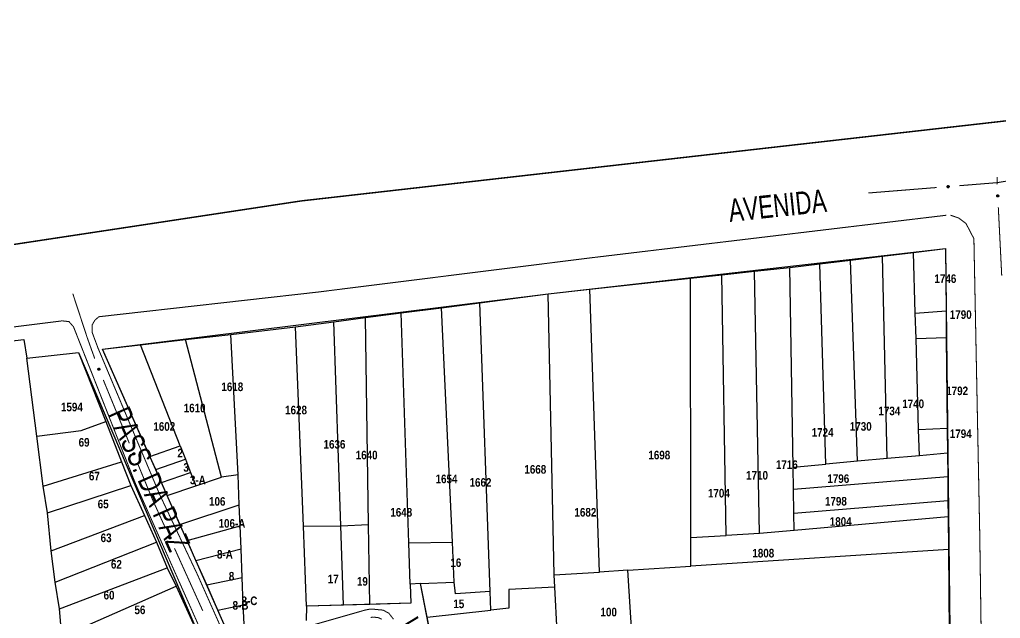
# Model space of a CAD drawing. Extents: x 201676 to 203188, y 4837754 to 4839005.
# Drawn here: x 201795.4 to 201966.9, y 4838893.8 to 4838998.5 of the extents above; entities that cross this region are included whole.
import ezdxf
from ezdxf.enums import TextEntityAlignment as Align

# ---------------------------------------------------------------- set-up
doc = ezdxf.new("R2010")
doc.units = 0
doc.header["$LTSCALE"] = 1.5
doc.header["$MEASUREMENT"] = 0
doc.linetypes.add('TRACO_11', pattern=[8, 3, -1, 3, -1])
for name, color, linetype in [('CD-MALHA-LOTES', 40, 'CONTINUOUS'), ('LM-LIM-SETOR-FISCAL', 7, 'CONTINUOUS'), ('RU-QUADRAS', 210, 'CONTINUOUS'), ('SV-EIXO-RUA-PAV', 20, 'CONTINUOUS'), ('SV-RUA-PAVIM-S-GUIA-C-GUIA', 7, 'CONTINUOUS'), ('SV-TXT-RUA-N-PAV-S-GUIA-C-GUIA', 7, 'CONTINUOUS'), ('SV-TXT-RUA-PAV-S-GUIA-C-GUIA', 7, 'CONTINUOUS'), ('Th_NmrPort', 7, 'CONTINUOUS')]:
    doc.layers.add(name, color=color, linetype=linetype)
doc.styles.add('3488-35-2D_TXTB$0$ARIAL', font='ARIAL.TTF')
doc.styles.add('ARIAL', font='ARIAL.TTF')
doc.styles.get("Standard").update_dxf_attribs({"font": 'swisscbo.ttf'})
doc.linetypes.add('Limite', pattern='A,20,-3,[130,ltypeshp.shx,S=6.35,R=0,X=0,Y=0],-3,20', length=46)

msp = doc.modelspace()

# ---------------------------------------------------------------- linework, layer by layer
at = {"layer": 'CD-MALHA-LOTES', "linetype": 'Continuous', "flags": 128}
for points in [[(201946.29, 4838957.15), (201951.73, 4838957.81)], [(201951.73, 4838957.81), (201957.32, 4838958.48)], [(201952.04, 4838947.17), (201951.73, 4838957.81)], [(201957.32, 4838958.48), (201957.43, 4838947.62)], [(201930.07, 4838955.2), (201935.37, 4838955.84)], [(201935.37, 4838955.84), (201940.71, 4838956.48)], [(201936.4, 4838920.77), (201935.37, 4838955.84)], [(201940.71, 4838956.48), (201946.29, 4838957.15)], [(201941.91, 4838921.27), (201940.71, 4838956.48)], [(201947.1, 4838921.74), (201946.29, 4838957.15)], [(201912.73, 4838953.3), (201918.19, 4838953.9)], [(201918.19, 4838953.9), (201923.94, 4838954.53)], [(201918.93, 4838908.3), (201918.19, 4838953.9)], [(201923.94, 4838954.53), (201930.07, 4838955.2)], [(201924.79, 4838908.62), (201923.94, 4838954.53)], [(201930.65, 4838920.25), (201930.07, 4838955.2)], [(201895.13, 4838951.38), (201912.73, 4838953.3)], [(201912.75, 4838907.95), (201912.73, 4838953.3)], [(201875.84, 4838949.01), (201887.85, 4838950.58)], [(201887.85, 4838950.58), (201895.13, 4838951.38)], [(201888.87, 4838901.39), (201887.85, 4838950.58)], [(201896.8, 4838901.9), (201895.13, 4838951.38)], [(201869.18, 4838948.14), (201875.84, 4838949.01)], [(201877.65, 4838898.47), (201875.84, 4838949.01)], [(201855.87, 4838946.4), (201862.11, 4838947.22)], [(201862.11, 4838947.22), (201869.18, 4838948.14)], [(201863.43, 4838906.98), (201862.11, 4838947.22)], [(201871.07, 4838907.1), (201869.18, 4838948.14)], [(201952.04, 4838947.17), (201957.43, 4838947.62)], [(201952.2, 4838942.73), (201952.04, 4838947.17)], [(201957.43, 4838947.62), (201957.42, 4838942.95)], [(201843.65, 4838944.81), (201850.34, 4838945.68)], [(201850.34, 4838945.68), (201855.87, 4838946.4)], [(201851.56, 4838910), (201850.34, 4838945.68)], [(201856.42, 4838910.23), (201855.87, 4838946.4)], [(201832.29, 4838943.46), (201843.65, 4838944.81)], [(201845, 4838909.91), (201843.65, 4838944.81)], [(201774.03, 4838940.01), (201796.09, 4838942.58)], [(201796.09, 4838942.58), (201796.65, 4838939.32)], [(201816.51, 4838941.65), (201824.36, 4838942.55)], [(201824.36, 4838942.55), (201832.29, 4838943.46)], [(201830.67, 4838918.51), (201824.36, 4838942.55)], [(201833.58, 4838918.91), (201832.29, 4838943.46)], [(201952.2, 4838942.73), (201957.42, 4838942.95)], [(201952.62, 4838926.84), (201952.2, 4838942.73)], [(201957.42, 4838942.95), (201957.63, 4838927.06)], [(201796.65, 4838939.32), (201805.66, 4838940.32)], [(201805.66, 4838940.32), (201810.42, 4838928.25)], [(201809.87, 4838940.89), (201816.51, 4838941.65)], [(201818.16, 4838922.13), (201809.87, 4838940.89)], [(201823.45, 4838923.97), (201816.51, 4838941.65)], [(201798.37, 4838925.68), (201796.65, 4838939.32)], [(201798.37, 4838925.68), (201806.14, 4838926.66), (201810.42, 4838928.25)], [(201810.42, 4838928.25), (201813.19, 4838921.2)], [(201952.62, 4838926.84), (201957.63, 4838927.06)], [(201952.75, 4838922.25), (201952.62, 4838926.84)], [(201957.63, 4838927.06), (201957.67, 4838922.7)], [(201799.47, 4838916.93), (201798.37, 4838925.68)], [(201818.16, 4838922.13), (201823.45, 4838923.97)], [(201823.45, 4838923.97), (201824.36, 4838921.64)], [(201799.47, 4838916.93), (201813.19, 4838921.2)], [(201813.19, 4838921.2), (201814.83, 4838917.06)], [(201819.17, 4838919.85), (201818.16, 4838922.13)], [(201819.17, 4838919.85), (201824.36, 4838921.64)], [(201824.36, 4838921.64), (201825.28, 4838919.32)], [(201941.91, 4838921.27), (201936.4, 4838920.77)], [(201947.1, 4838921.74), (201941.91, 4838921.27)], [(201952.75, 4838922.25), (201947.1, 4838921.74)], [(201957.67, 4838922.7), (201952.75, 4838922.25)], [(201957.67, 4838922.7), (201957.71, 4838918.63)], [(201820.17, 4838917.57), (201819.17, 4838919.85)], [(201930.65, 4838920.25), (201936.4, 4838920.77)], [(201930.71, 4838916.38), (201930.65, 4838920.25)], [(201820.17, 4838917.57), (201825.28, 4838919.32)], [(201825.28, 4838919.32), (201826.19, 4838916.99)], [(201826.19, 4838916.99), (201830.67, 4838918.51)], [(201833.58, 4838918.91), (201830.67, 4838918.51)], [(201833.79, 4838913.65), (201833.58, 4838918.91)], [(201930.71, 4838916.38), (201957.71, 4838918.63)], [(201957.71, 4838918.63), (201957.75, 4838914.43)], [(201800.27, 4838912.27), (201799.47, 4838916.93)], [(201800.27, 4838912.27), (201814.83, 4838917.06)], [(201814.83, 4838917.06), (201817.21, 4838911.76)], [(201821.18, 4838915.29), (201820.17, 4838917.57)], [(201821.18, 4838915.29), (201826.19, 4838916.99)], [(201930.78, 4838912.18), (201930.71, 4838916.38)], [(201823.42, 4838910.23), (201821.18, 4838915.29)], [(201930.78, 4838912.18), (201957.75, 4838914.43)], [(201957.75, 4838914.43), (201957.78, 4838911.55)], [(201823.42, 4838910.23), (201833.79, 4838913.65)], [(201833.94, 4838909.99), (201833.79, 4838913.65)], [(201800.88, 4838905.62), (201800.27, 4838912.27)], [(201800.88, 4838905.62), (201817.21, 4838911.76)], [(201817.21, 4838911.76), (201819.31, 4838907.1)], [(201930.83, 4838909.16), (201930.78, 4838912.18)], [(201957.78, 4838911.55), (201930.83, 4838909.16)], [(201957.78, 4838911.55), (201957.84, 4838905.84)], [(201824.66, 4838907.42), (201823.42, 4838910.23)], [(201824.66, 4838907.42), (201833.94, 4838909.99)], [(201834.1, 4838905.97), (201833.94, 4838909.99)], [(201845, 4838909.91), (201851.56, 4838910)], [(201845.54, 4838895.92), (201845, 4838909.91)], [(201851.56, 4838910), (201856.42, 4838910.23)], [(201852.04, 4838896.1), (201851.56, 4838910)], [(201856.63, 4838896.23), (201856.42, 4838910.23)], [(201912.75, 4838907.95), (201918.93, 4838908.3)], [(201912.75, 4838902.93), (201912.75, 4838907.95)], [(201924.79, 4838908.62), (201918.93, 4838908.3)], [(201930.83, 4838909.16), (201924.79, 4838908.62)], [(201801.58, 4838900.12), (201819.31, 4838907.1)], [(201819.31, 4838907.1), (201821.2, 4838902.63)], [(201826.21, 4838903.89), (201824.66, 4838907.42)], [(201826.21, 4838903.89), (201834.1, 4838905.97)], [(201834.3, 4838900.96), (201834.1, 4838905.97)], [(201863.43, 4838906.98), (201871.07, 4838907.1)], [(201863.67, 4838899.77), (201863.43, 4838906.98)], [(201871.39, 4838900.14), (201871.07, 4838907.1)], [(201957.84, 4838905.84), (201912.75, 4838902.93)], [(201957.84, 4838905.84), (201958.05, 4838883.8)], [(201801.58, 4838900.12), (201800.88, 4838905.62)], [(201802.32, 4838895.45), (201821.2, 4838902.63)], [(201821.2, 4838902.63), (201822.75, 4838899.44)], [(201828.09, 4838899.65), (201826.21, 4838903.89)], [(201901.75, 4838902.22), (201912.75, 4838902.93)], [(201828.09, 4838899.65), (201834.3, 4838900.96)], [(201834.5, 4838896.16), (201834.3, 4838900.96)], [(201888.87, 4838901.39), (201896.8, 4838901.9)], [(201888.99, 4838899.26), (201888.87, 4838901.39)], [(201901.75, 4838902.22), (201896.8, 4838901.9)], [(201902.53, 4838890.25), (201901.75, 4838902.22)], [(201802.32, 4838895.45), (201801.58, 4838900.12)], [(201802.77, 4838890.6), (201822.75, 4838899.44)], [(201822.75, 4838899.44), (201825.7, 4838892.89)], [(201830.05, 4838895.21), (201828.09, 4838899.65)], [(201865.47, 4838899.86), (201863.67, 4838899.77)], [(201863.67, 4838899.77), (201863.78, 4838896.43)], [(201865.47, 4838899.86), (201871.39, 4838900.14)], [(201866.65, 4838894.01), (201865.47, 4838899.86)], [(201871.63, 4838898.07), (201871.39, 4838900.14)], [(201888.99, 4838899.26), (201880.93, 4838898.86)], [(201889.42, 4838891.41), (201888.99, 4838899.26)], [(201877.65, 4838898.47), (201871.63, 4838898.07)], [(201877.79, 4838895.24), (201877.65, 4838898.47)], [(201880.93, 4838898.86), (201880.93, 4838895.59)], [(201830.05, 4838895.21), (201834.5, 4838896.16)], [(201834.68, 4838891.69), (201834.5, 4838896.16)], [(201845.54, 4838895.92), (201845.52, 4838893.43)], [(201852.04, 4838896.1), (201845.54, 4838895.92)], [(201856.63, 4838896.23), (201852.04, 4838896.1)], [(201863.78, 4838896.43), (201856.63, 4838896.23)], [(201880.93, 4838895.59), (201877.79, 4838895.24)], [(201802.77, 4838890.6), (201802.32, 4838895.45)], [(201831.81, 4838891.23), (201830.05, 4838895.21)], [(201866.65, 4838894.01), (201877.79, 4838895.24)], [(201867.7, 4838888.64), (201866.65, 4838894.01)]]:
    msp.add_lwpolyline(points, dxfattribs=at)
at = {"layer": 'LM-LIM-SETOR-FISCAL', "linetype": 'Limite', "ltscale": 0.1}
msp.add_lwpolyline([(202318.07, 4838998.42, 0.25, 0.25, 0), (202068.75, 4838992.29, 0.25, 0.25, 0), (201844.6, 4838966.82, 0.25, 0.25, 0), (201676.49, 4838941.35, 0, 0, 0), (201681.03, 4838935.91, 0.25, 0.25, 0), (201689.97, 4838899.54, 0.25, 0.25, 0), (201695.64, 4838875.82, 0.25, 0.25, 0), (201701.83, 4838849.53, 0.25, 0.25, 0), (201705.72, 4838833.17, 0.25, 0.25, 0), (201725.64, 4838746.02, 0.25, 0.25, 0), (201739.56, 4838683.09, 0.25, 0.25, 0), (201748.1, 4838649.87, 0.25, 0.25, 0), (201789.28, 4838468.11, 0.25, 0.25, 0)], format="xyseb", dxfattribs=at)
at = {"layer": 'RU-QUADRAS', "color": 6, "linetype": 'Continuous'}
for points in [[(201831.81, 4838891.23), (201809.87, 4838940.89), (201887.85, 4838950.58), (201957.32, 4838958.48), (201959.27, 4838789.25)], [(201870.32, 4838874.89), (201865.47, 4838899.86), (201863.67, 4838899.77), (201863.78, 4838896.43), (201845.54, 4838895.92), (201845.52, 4838893.43)]]:
    msp.add_lwpolyline(points, dxfattribs=at)
at = {"layer": 'RU-QUADRAS', "linetype": 'Continuous'}
msp.add_lwpolyline([(201774.03, 4838940.01), (201796.09, 4838942.58), (201796.65, 4838939.32), (201805.66, 4838940.32), (201828.18, 4838887.38)], dxfattribs=at)
at = {"layer": 'SV-EIXO-RUA-PAV', "const_width": 0.18}
for points in [[(201966.34, 4838970.02), (201971.68, 4838970.87)], [(201966.35, 4838970.7), (201966.35, 4838971.03)], [(201943.82, 4838968.21), (201955.78, 4838969.17)], [(201959.77, 4838969.49), (201965.75, 4838969.97)], [(201965.75, 4838969.97), (201966.34, 4838970.02)], [(201966.34, 4838970.02), (201966.35, 4838970.7)], [(201966.36, 4838969.7), (201966.34, 4838970.02)], [(201967.16, 4838953.72), (201966.56, 4838965.7)], [(201804.67, 4838950.6), (201807.16, 4838943)], [(201807.16, 4838943), (201807.2, 4838942.88)], [(201807.2, 4838942.88), (201808.51, 4838939.23)], [(201810, 4838935.52), (201814.56, 4838924.42)], [(201816.08, 4838920.72), (201818.37, 4838915.17)], [(201818.37, 4838915.17), (201818.62, 4838914.56)], [(201818.62, 4838914.56), (201820.82, 4838909.7)], [(201822.46, 4838906.05), (201827.4, 4838895.12)], [(201856.79, 4838893.95), (201857.27, 4838894.01)], [(201857.27, 4838894.01), (201857.78, 4838893.95)], [(201857.78, 4838893.95), (201858.18, 4838893.9)], [(201858.18, 4838893.9), (201858.71, 4838893.63)]]:
    msp.add_lwpolyline(points, dxfattribs=at)
at = {"layer": 'SV-EIXO-RUA-PAV'}
for points in [[(201957.62, 4838969.43), (201957.66, 4838969.47), (201957.69, 4838969.49), (201957.73, 4838969.51), (201957.76, 4838969.51), (201957.79, 4838969.51), (201957.83, 4838969.5), (201957.87, 4838969.49), (201957.91, 4838969.46), (201957.93, 4838969.42), (201957.95, 4838969.38), (201957.95, 4838969.35), (201957.95, 4838969.32), (201957.94, 4838969.28), (201957.92, 4838969.24), (201957.89, 4838969.2), (201957.86, 4838969.18), (201957.82, 4838969.17), (201957.79, 4838969.16), (201957.75, 4838969.16), (201957.72, 4838969.17), (201957.68, 4838969.19), (201957.64, 4838969.22), (201957.62, 4838969.25), (201957.6, 4838969.29), (201957.6, 4838969.32), (201957.6, 4838969.36), (201957.6, 4838969.39), (201957.62, 4838969.43)], [(201966.35, 4838967.55), (201966.32, 4838967.58), (201966.29, 4838967.62), (201966.28, 4838967.65), (201966.28, 4838967.69), (201966.28, 4838967.72), (201966.29, 4838967.76), (201966.31, 4838967.8), (201966.34, 4838967.83), (201966.38, 4838967.86), (201966.41, 4838967.87), (201966.44, 4838967.88), (201966.48, 4838967.87), (201966.52, 4838967.86), (201966.55, 4838967.84), (201966.59, 4838967.81), (201966.61, 4838967.78), (201966.62, 4838967.74), (201966.63, 4838967.71), (201966.63, 4838967.67), (201966.62, 4838967.64), (201966.6, 4838967.6), (201966.57, 4838967.56), (201966.53, 4838967.54), (201966.5, 4838967.53), (201966.46, 4838967.52), (201966.43, 4838967.52), (201966.39, 4838967.53), (201966.35, 4838967.55)], [(201809.28, 4838937.54), (201809.33, 4838937.53), (201809.36, 4838937.5), (201809.39, 4838937.47), (201809.4, 4838937.44), (201809.41, 4838937.41), (201809.42, 4838937.37), (201809.41, 4838937.33), (201809.39, 4838937.28), (201809.36, 4838937.25), (201809.34, 4838937.22), (201809.31, 4838937.21), (201809.27, 4838937.2), (201809.23, 4838937.2), (201809.19, 4838937.2), (201809.15, 4838937.22), (201809.11, 4838937.25), (201809.09, 4838937.27), (201809.08, 4838937.31), (201809.06, 4838937.34), (201809.06, 4838937.38), (201809.07, 4838937.42), (201809.09, 4838937.46), (201809.11, 4838937.5), (201809.14, 4838937.52), (201809.17, 4838937.54), (201809.21, 4838937.55), (201809.24, 4838937.55), (201809.28, 4838937.54)], [(201815.37, 4838922.75), (201815.42, 4838922.73), (201815.45, 4838922.7), (201815.48, 4838922.67), (201815.49, 4838922.64), (201815.5, 4838922.61), (201815.5, 4838922.57), (201815.5, 4838922.53), (201815.48, 4838922.49), (201815.45, 4838922.45), (201815.42, 4838922.43), (201815.39, 4838922.41), (201815.36, 4838922.4), (201815.32, 4838922.4), (201815.28, 4838922.41), (201815.24, 4838922.42), (201815.2, 4838922.45), (201815.18, 4838922.48), (201815.16, 4838922.51), (201815.15, 4838922.54), (201815.15, 4838922.58), (201815.15, 4838922.62), (201815.17, 4838922.67), (201815.2, 4838922.7), (201815.23, 4838922.72), (201815.26, 4838922.74), (201815.29, 4838922.75), (201815.33, 4838922.75), (201815.37, 4838922.75)], [(201821.68, 4838908.05), (201821.73, 4838908.03), (201821.76, 4838908.01), (201821.79, 4838907.98), (201821.8, 4838907.95), (201821.82, 4838907.92), (201821.82, 4838907.88), (201821.82, 4838907.84), (201821.8, 4838907.79), (201821.77, 4838907.76), (201821.75, 4838907.73), (201821.72, 4838907.72), (201821.68, 4838907.71), (201821.64, 4838907.7), (201821.6, 4838907.71), (201821.56, 4838907.72), (201821.52, 4838907.75), (201821.5, 4838907.78), (201821.48, 4838907.81), (201821.47, 4838907.84), (201821.47, 4838907.88), (201821.47, 4838907.92), (201821.49, 4838907.96), (201821.51, 4838908), (201821.54, 4838908.02), (201821.57, 4838908.04), (201821.6, 4838908.05), (201821.64, 4838908.06), (201821.68, 4838908.05)]]:
    msp.add_lwpolyline(points, close=True, dxfattribs=at)
for points in [[(201957.6, 4838969.39), (201957.91, 4838969.46)], [(201957.6, 4838969.36), (201957.93, 4838969.42)], [(201957.6, 4838969.34), (201957.93, 4838969.4)], [(201957.6, 4838969.32), (201957.95, 4838969.38)], [(201957.6, 4838969.3), (201957.95, 4838969.36)], [(201957.6, 4838969.29), (201957.95, 4838969.35)], [(201957.61, 4838969.38), (201957.91, 4838969.44)], [(201957.61, 4838969.27), (201957.95, 4838969.33)], [(201957.62, 4838969.43), (201957.87, 4838969.49)], [(201957.62, 4838969.41), (201957.88, 4838969.47)], [(201957.62, 4838969.25), (201957.95, 4838969.32)], [(201957.63, 4838969.23), (201957.94, 4838969.3)], [(201957.64, 4838969.45), (201957.84, 4838969.49)], [(201957.64, 4838969.22), (201957.94, 4838969.28)], [(201957.66, 4838969.47), (201957.83, 4838969.5)], [(201957.66, 4838969.2), (201957.93, 4838969.26)], [(201957.68, 4838969.48), (201957.8, 4838969.51)], [(201957.68, 4838969.19), (201957.92, 4838969.24)], [(201957.69, 4838969.49), (201957.79, 4838969.51)], [(201957.7, 4838969.18), (201957.9, 4838969.22)], [(201957.72, 4838969.17), (201957.89, 4838969.2)], [(201957.74, 4838969.17), (201957.87, 4838969.19)], [(201957.75, 4838969.16), (201957.86, 4838969.18)], [(201966.3, 4838967.6), (201966.28, 4838967.73)], [(201966.29, 4838967.62), (201966.28, 4838967.72)], [(201966.32, 4838967.58), (201966.29, 4838967.76)], [(201966.33, 4838967.57), (201966.3, 4838967.77)], [(201966.35, 4838967.55), (201966.31, 4838967.8)], [(201966.37, 4838967.54), (201966.32, 4838967.81)], [(201966.39, 4838967.53), (201966.34, 4838967.83)], [(201966.41, 4838967.53), (201966.36, 4838967.84)], [(201966.43, 4838967.52), (201966.38, 4838967.86)], [(201966.44, 4838967.53), (201966.39, 4838967.86)], [(201966.46, 4838967.52), (201966.41, 4838967.87)], [(201966.48, 4838967.53), (201966.43, 4838967.87)], [(201966.5, 4838967.53), (201966.44, 4838967.88)], [(201966.51, 4838967.54), (201966.46, 4838967.87)], [(201966.53, 4838967.54), (201966.48, 4838967.87)], [(201966.55, 4838967.55), (201966.5, 4838967.86)], [(201966.57, 4838967.56), (201966.52, 4838967.86)], [(201966.58, 4838967.58), (201966.53, 4838967.85)], [(201966.6, 4838967.6), (201966.55, 4838967.84)], [(201966.61, 4838967.62), (201966.57, 4838967.82)], [(201966.62, 4838967.64), (201966.59, 4838967.81)], [(201966.62, 4838967.66), (201966.6, 4838967.79)], [(201966.63, 4838967.67), (201966.61, 4838967.78)], [(201809.06, 4838937.38), (201809.15, 4838937.22)], [(201809.06, 4838937.34), (201809.11, 4838937.25)], [(201809.07, 4838937.42), (201809.19, 4838937.2)], [(201809.07, 4838937.39), (201809.17, 4838937.22)], [(201809.07, 4838937.36), (201809.13, 4838937.24)], [(201809.08, 4838937.44), (201809.21, 4838937.2)], [(201809.09, 4838937.46), (201809.23, 4838937.2)], [(201809.1, 4838937.48), (201809.25, 4838937.2)], [(201809.11, 4838937.5), (201809.27, 4838937.2)], [(201809.13, 4838937.51), (201809.29, 4838937.21)], [(201809.14, 4838937.52), (201809.31, 4838937.21)], [(201809.16, 4838937.53), (201809.32, 4838937.22)], [(201809.17, 4838937.54), (201809.34, 4838937.22)], [(201809.19, 4838937.54), (201809.35, 4838937.24)], [(201809.21, 4838937.55), (201809.36, 4838937.25)], [(201809.22, 4838937.54), (201809.38, 4838937.27)], [(201809.24, 4838937.55), (201809.39, 4838937.28)], [(201809.26, 4838937.55), (201809.4, 4838937.31)], [(201809.28, 4838937.54), (201809.41, 4838937.33)], [(201809.31, 4838937.53), (201809.41, 4838937.36)], [(201809.33, 4838937.53), (201809.42, 4838937.37)], [(201809.35, 4838937.51), (201809.41, 4838937.4)], [(201809.36, 4838937.5), (201809.41, 4838937.41)], [(201815.15, 4838922.62), (201815.28, 4838922.41)], [(201815.15, 4838922.58), (201815.24, 4838922.42)], [(201815.15, 4838922.56), (201815.22, 4838922.44)], [(201815.15, 4838922.54), (201815.2, 4838922.45)], [(201815.16, 4838922.6), (201815.25, 4838922.42)], [(201815.17, 4838922.67), (201815.32, 4838922.4)], [(201815.17, 4838922.64), (201815.3, 4838922.4)], [(201815.19, 4838922.68), (201815.34, 4838922.4)], [(201815.2, 4838922.7), (201815.36, 4838922.4)], [(201815.21, 4838922.71), (201815.37, 4838922.41)], [(201815.23, 4838922.72), (201815.39, 4838922.41)], [(201815.24, 4838922.73), (201815.41, 4838922.42)], [(201815.26, 4838922.74), (201815.42, 4838922.43)], [(201815.28, 4838922.74), (201815.44, 4838922.45)], [(201815.29, 4838922.75), (201815.45, 4838922.45)], [(201815.31, 4838922.75), (201815.46, 4838922.47)], [(201815.33, 4838922.75), (201815.48, 4838922.49)], [(201815.35, 4838922.75), (201815.49, 4838922.51)], [(201815.37, 4838922.75), (201815.5, 4838922.53)], [(201815.4, 4838922.74), (201815.5, 4838922.56)], [(201815.42, 4838922.73), (201815.5, 4838922.57)], [(201815.44, 4838922.71), (201815.5, 4838922.6)], [(201815.45, 4838922.7), (201815.5, 4838922.61)], [(201821.47, 4838907.92), (201821.6, 4838907.71)], [(201821.47, 4838907.89), (201821.58, 4838907.72)], [(201821.47, 4838907.88), (201821.56, 4838907.72)], [(201821.47, 4838907.85), (201821.54, 4838907.74)], [(201821.47, 4838907.84), (201821.52, 4838907.75)], [(201821.48, 4838907.94), (201821.62, 4838907.71)], [(201821.49, 4838907.96), (201821.64, 4838907.7)], [(201821.5, 4838907.98), (201821.66, 4838907.71)], [(201821.51, 4838908), (201821.68, 4838907.71)], [(201821.53, 4838908.01), (201821.7, 4838907.71)], [(201821.54, 4838908.02), (201821.72, 4838907.72)], [(201821.55, 4838908.03), (201821.73, 4838907.73)], [(201821.57, 4838908.04), (201821.75, 4838907.73)], [(201821.59, 4838908.04), (201821.76, 4838907.75)], [(201821.6, 4838908.05), (201821.77, 4838907.76)], [(201821.62, 4838908.05), (201821.78, 4838907.78)], [(201821.64, 4838908.06), (201821.8, 4838907.79)], [(201821.66, 4838908.05), (201821.8, 4838907.82)], [(201821.68, 4838908.05), (201821.82, 4838907.84)], [(201821.71, 4838908.04), (201821.81, 4838907.87)], [(201821.73, 4838908.03), (201821.82, 4838907.88)], [(201821.75, 4838908.02), (201821.81, 4838907.91)], [(201821.76, 4838908.01), (201821.82, 4838907.92)]]:
    msp.add_lwpolyline(points, dxfattribs=at)
at = {"layer": 'SV-RUA-PAVIM-S-GUIA-C-GUIA', "const_width": 0.18}
for points in [[(201957.49, 4838964.32), (201895.4, 4838956.88)], [(201962.29, 4838960.22), (201960.91, 4838962.87), (201959.63, 4838963.83), (201958.2, 4838964.32)], [(201963.32, 4838908.17), (201962.29, 4838960.22)], [(201895.4, 4838956.88), (201847.4, 4838950.86)], [(201847.4, 4838950.86), (201809.22, 4838946.56)], [(201802.81, 4838945.84), (201738.5, 4838937.76)], [(201964.88, 4838798.04), (201963.32, 4838908.17)]]:
    msp.add_lwpolyline(points, dxfattribs=at)
at = {"layer": 'SV-RUA-PAVIM-S-GUIA-C-GUIA', "linetype": 'TRACO_11', "const_width": 0.18}
for points in [[(201893.98, 4838867.71), (201893.6, 4838867.97), (201879.53, 4838867.63), (201870.86, 4838868.08), (201870.47, 4838868.75), (201867.64, 4838875.19), (201858.12, 4838892.28), (201857.21, 4838892.43), (201856.23, 4838892.05), (201836.47, 4838879.86), (201834.42, 4838878.65), (201831.7, 4838877.44), (201815.42, 4838871.46), (201814.82, 4838875.01), (201830.49, 4838880.62), (201831.24, 4838881), (201831.7, 4838881.68), (201831.24, 4838882.43), (201827.91, 4838889.78), (201815.64, 4838917.35), (201804.79, 4838944.81), (201804, 4838945.71), (201802.81, 4838945.84)], [(201831.02, 4838891.22), (201826.55, 4838901.28), (201819.93, 4838915.31), (201809.08, 4838941.08), (201808.07, 4838943.79), (201808.07, 4838945.15), (201808.52, 4838945.94), (201809.22, 4838946.56)], [(201860.77, 4838893.64), (201859.94, 4838894.7), (201858.95, 4838895.23), (201857.36, 4838895.38), (201856.53, 4838895.38), (201855.77, 4838895.23), (201845.7, 4838892.35)]]:
    msp.add_lwpolyline(points, dxfattribs=at)

# ---------------------------------------------------------------- texts
at = {"layer": 'SV-TXT-RUA-N-PAV-S-GUIA-C-GUIA', "style": '3488-35-2D_TXTB$0$ARIAL', "width": 0.7}
for s, rotation, p in [('PASS. DA PAZ', 294, (201810.79, 4838929.56)), ('VL. BECO', 286, (201861.18, 4838893.12))]:
    msp.add_text(s, height=4, rotation=rotation, dxfattribs=at).set_placement(p)
at = {"layer": 'SV-TXT-RUA-PAV-S-GUIA-C-GUIA', "style": 'ARIAL', "width": 0.7}
msp.add_text('AVENIDA', height=4, rotation=6, dxfattribs=at).set_placement((201919.6, 4838963.14))
at = {"layer": 'Th_NmrPort', "color": 1}
for s, p in [('1746', (201955.39, 4838953.22)), ('1790', (201958.08, 4838946.94)), ('1618', (201830.66, 4838934.3)), ('1792', (201957.45, 4838933.59)), ('1594', (201802.6, 4838930.76)), ('1740', (201949.76, 4838931.33)), ('1610', (201824.07, 4838930.59)), ('1628', (201841.81, 4838930.24)), ('1734', (201945.59, 4838930.08)), ('1602', (201818.76, 4838927.36)), ('1730', (201940.59, 4838927.37)), ('1724', (201933.91, 4838926.32)), ('1794', (201958.08, 4838926.09)), ('69', (201805.69, 4838924.59)), ('1636', (201848.53, 4838924.24)), ('2', (201822.97, 4838922.7)), ('1640', (201854.16, 4838922.36)), ('1698', (201905.35, 4838922.36)), ('1716', (201927.66, 4838920.69)), ('3', (201824.02, 4838920.2)), ('1668', (201883.66, 4838919.86)), ('1710', (201922.45, 4838918.82)), ('67', (201807.49, 4838918.68)), ('3-A', (201825.16, 4838918.01)), ('1654', (201868.13, 4838918.19)), ('1662', (201874.07, 4838917.57)), ('1796', (201936.66, 4838918.24)), ('1704', (201915.77, 4838915.69)), ('65', (201809.03, 4838913.79)), ('106', (201828.5, 4838914.25)), ('1798', (201936.24, 4838914.28)), ('1648', (201860.21, 4838912.35)), ('1682', (201892.42, 4838912.35)), ('106-A', (201830.17, 4838910.4)), ('1804', (201937.08, 4838910.73)), ('63', (201809.54, 4838907.88)), ('8-A', (201829.89, 4838905)), ('1808', (201923.54, 4838905.2)), ('16', (201870.71, 4838903.53)), ('62', (201811.34, 4838903.25)), ('8', (201831.96, 4838901.16)), ('17', (201849.26, 4838900.68)), ('19', (201854.37, 4838900.26)), ('60', (201810.06, 4838897.85)), ('8-C', (201834.19, 4838896.86)), ('56', (201815.46, 4838895.28)), ('8-B', (201832.62, 4838896.06)), ('15', (201871.23, 4838896.33)), ('100', (201896.98, 4838894.89))]:
    msp.add_text(s, height=1.5, dxfattribs=at).set_placement(p, align=Align.MIDDLE_LEFT)

doc.saveas('drawing.dxf')
